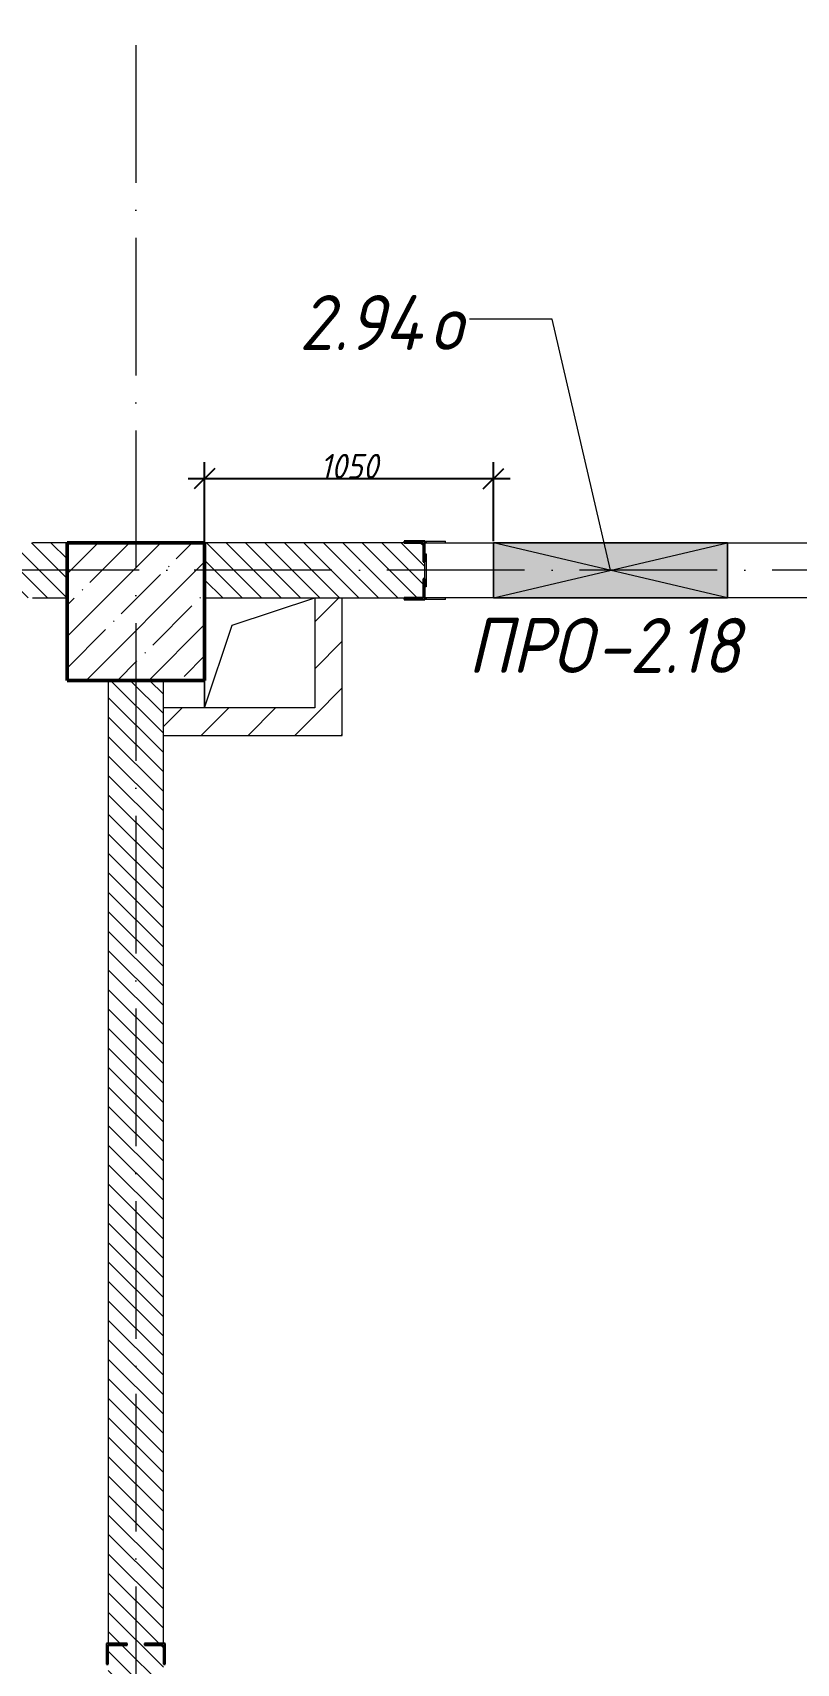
# Model space of a CAD drawing. Header units: millimetres. Extents: x -401725 to 250493, y 305116 to 802890.
# Drawn here: x 1916 to 4691, y 381014 to 386940 of the extents above; entities that cross this region are included whole.
import ezdxf

# ---------------------------------------------------------------- set-up
doc = ezdxf.new("R2010")
doc.units = ezdxf.units.MM
doc.linetypes.add('50_200_ШТРИХ_1Т_ш5_п1_п1_', pattern=[700, 500, -100, 0, -100])
for name, color, linetype, lineweight in [('A-____-____-DIMS', 7, 'Continuous', 9), ('A-DETL-GENF-OTLN', 7, 'Continuous', 9), ('A-FLOR-____-OTLN', 7, 'Continuous', 9), ('A-GENM-____-IDEN', 7, 'Continuous', 9), ('A-GENM-____-MCUT', 7, 'Continuous', 25), ('A-GENM-____-OTLN', 7, 'Continuous', 9), ('A-GENM-____-OTLN-1', 7, 'Continuous', 25), ('A-GLAZ-____-IDEN', 7, 'Continuous', 9), ('A-GLAZ-____-OTLN', 7, 'Continuous', 9), ('A-WALL-____-MCUT', 7, 'Continuous', 13), ('A-WALL-____-PATT-1', 7, 'Continuous', 9), ('A-WALL-FNSH-MCUT-1', 7, 'Continuous', 9), ('I-WALL-____-OTLN', 7, 'Continuous', 9), ('S-COLS-____-MCUT', 7, 'Continuous', 50), ('S-COLS-____-OTLN', 7, 'Continuous', 9), ('S-GRID-____-OTLN-1', 7, '50_200_ШТРИХ_1Т_ш5_п1_п1_', 9)]:
    doc.layers.add(name, color=color, linetype=linetype, lineweight=lineweight)
doc.styles.add('ISOCPEUR_I_11', font='isocpeui.ttf', dxfattribs={"width": 0.9, "height": 200})
doc.styles.add('ISOCPEUR_I_7', font='isocpeui.ttf', dxfattribs={"width": 0.9, "height": 90})
doc.dimstyles.new('ISO-1_8_0_9К_СРЕДНИЙ_Кладочные_2', dxfattribs={"dimscale": 304.8, "dimtxt": 89.638306, "dimasz": 0.246063, "dimexe": 0.19685, "dimexo": 0, "dimgap": 0, "dimtad": 1, "dimdec": 3, "dimrnd": 0.001, "dimdsep": 46, "dimtxsty": 'ISOCPEUR_I_7', "dimblk1": 'OBLIQUE', "dimblk2": 'OBLIQUE', "dimsah": 1, "dimcen": 0.09, "dimdle": 0.19685, "dimazin": 0, "dimtfac": 1, "dimtdec": 4, "dimtix": 1, "dimtmove": 1, "dimatfit": 3, "dimfxl": 1, "dimtvp": 1, "dimtolj": 1, "dimtzin": 0, "dimarcsym": 2})
pattern_1 = [(135, (-15659.08, 321904.697), (-35.35534, -35.35534), [])]
pattern_2 = [(45, (-15659.08, 321904.7), (-84.85281, 84.85281), [])]

# ---------------------------------------------------------------- blocks, each defined once
blk = doc.blocks.new('BSC_Колонна _Прямоугольная - 500х500-V30-АР1_План отверстий 2 этажа в осях 1-64_Ю-ЯЯ')
at = {"layer": 'S-COLS-____-OTLN'}
h = blk.add_hatch(dxfattribs=at)
h.set_pattern_fill('FP_39', color=256, style=0, pattern_type=2)
h.set_pattern_definition([(45, (-17950, -62931.04), (-114.04925, 114.04925), []), (45, (-17835.95, -62931.04), (-114.04925, 114.04925), [201.613, -40.323, 3.353, -36.97])])
h.paths.add_polyline_path([(-250, -250), (250, -250), (250, 250), (-250, 250)], flags=0)
at = {"layer": 'S-COLS-____-MCUT'}
for p, q in [((250, 250), (-250, 250)), ((-250, 250), (-250, -250)), ((250, -250), (250, 250)), ((-250, -250), (250, -250))]:
    blk.add_line(p, q, dxfattribs=at)
blk = doc.blocks.new('154_Стойка_СКБ_Уголок - СМ-2480_200-28346303-АР1_План отверстий 2 этажа в осях 1-64_Ю-ЯЯ')
at = {"layer": 'A-GENM-____-MCUT'}
for p, q in [((125, 156), (125, 81)), ((200, 156), (125, 156)), ((131, 81), (131, 150)), ((131, 150), (200, 150)), ((200, 150), (200, 156)), ((125, 81), (131, 81)), ((131, 19), (125, 19)), ((125, 19), (125, -56)), ((131, -50), (131, 19)), ((125, -56), (200, -56)), ((200, -50), (131, -50)), ((200, -56), (200, -50))]:
    blk.add_line(p, q, dxfattribs=at)
blk = doc.blocks.new('Стойка_Влож_Полоса боковая - Полоса-V150-АР1_План отверстий 2 этажа в осях 1-64_Ю-ЯЯ')
at = {"layer": 'A-GENM-____-OTLN'}
for p, q in [((-5, 60), (0, 60)), ((-5, -60), (-5, 60)), ((0, 31), (0, -31)), ((0, -60), (-5, -60))]:
    blk.add_line(p, q, dxfattribs=at)
blk = doc.blocks.new('Стойка_Влож_Уголок_Опорный - Уголок-28213941-АР1_План отверстий 2 этажа в осях 1-64_Ю-ЯЯ')
at = {"layer": 'A-GENM-____-OTLN'}
for p, q in [((-212, -6), (-212, 0)), ((0, 0), (0, -6)), ((-212, -75), (-212, -6)), ((-212, -6), (-206, -6)), ((-6, -6), (0, -6)), ((0, -6), (0, -75)), ((-212, -75), (-206, -75)), ((-6, -75), (0, -75))]:
    blk.add_line(p, q, dxfattribs=at)
blk = doc.blocks.new('Фахверк_СКБ_Уголок - 200_3550-28267367-АР1_План отверстий 2 этажа в осях 1-64_Ю-ЯЯ')
at = {"layer": 'A-GENM-____-MCUT'}
for p, q in [((200, 156), (125, 156)), ((125, 156), (125, 81)), ((131, 81), (131, 150)), ((131, 150), (200, 150)), ((200, 150), (200, 156)), ((125, 81), (131, 81)), ((131, 19), (125, 19)), ((125, 19), (125, -56)), ((131, -50), (131, 19)), ((125, -56), (200, -56)), ((200, -50), (131, -50)), ((200, -56), (200, -50))]:
    blk.add_line(p, q, dxfattribs=at)
blk = doc.blocks.new('AR_Отверстие прямоугольное _в плите_ - AR_Отверстие прямоугольное _в плите_-30459211-АР1_План отверстий 2 этажа в осях 1-64_Ю-ЯЯ')
at = {"layer": 'A-GENM-____-OTLN'}
for p, q in [((-100, 100), (200, 200)), ((-200, -200), (-100, 100)), ((-200, -100), (-200, -200))]:
    blk.add_line(p, q, dxfattribs=at)
blk = doc.blocks.new('AR_Отверстие прямоугольное _в стене_ - AR_Отверстие прямоугольное _в стене__ОВ-36798040-АР1_План отверстий 2 этажа в осях 1-64_Ю-ЯЯ')
at = {"layer": 'A-GLAZ-____-OTLN'}
blk.add_hatch(color=256, dxfattribs=at).paths.add_polyline_path([(425, -100), (425, 100), (-425, 100), (-425, -100)], flags=0)
at = {"layer": 'A-DETL-GENF-OTLN'}
for p, q in [((-425, -100), (-425, 100)), ((-425, 100), (425, 100)), ((425, 100), (-425, -100)), ((-425, 100), (425, -100)), ((425, 100), (-425, 100)), ((-425, 100), (-425, -100)), ((425, 100), (425, -100)), ((425, -100), (425, 100)), ((425, -100), (-425, -100)), ((-425, -100), (425, -100))]:
    blk.add_line(p, q, dxfattribs=at)
blk = doc.blocks.new('_Oblique')
at = {"color": 0, "linetype": 'ByBlock', "lineweight": -2}
blk.add_line((-0.5, -0.5), (0.5, 0.5), dxfattribs=at)
blk = doc.blocks.new('*D8921')
at = {"layer": 'A-____-____-DIMS', "color": 0, "lineweight": -2, "transparency": 16777216}
for p, q in [((2540.9, 385085.7), (2540.9, 385378.7)), ((3590.9, 385091.7), (3590.9, 385378.7)), ((2480.9, 385318.7), (3650.9, 385318.7))]:
    blk.add_line(p, q, dxfattribs=at)
at = {"layer": 'Defpoints', "color": 0, "transparency": 16777216}
for p in [(3590.9, 385318.7), (2540.9, 385085.7), (3590.9, 385091.7)]:
    blk.add_point(p, dxfattribs=at)
at = {"layer": 'A-____-____-DIMS', "color": 0, "lineweight": -2, "transparency": 16777216, "xscale": 75, "yscale": 75, "zscale": 75, "rotation": 180}
blk.add_blockref('_Oblique', (2540.9, 385318.7), dxfattribs=at)
at = {"layer": 'A-____-____-DIMS', "color": 0, "lineweight": -2, "transparency": 16777216, "xscale": 75, "yscale": 75, "zscale": 75}
blk.add_blockref('_Oblique', (3590.9, 385318.7), dxfattribs=at)
at = {"layer": 'A-____-____-DIMS', "color": 0, "transparency": 16777216, "insert": (3065.9, 385363.7), "char_height": 90, "width": 504.733, "attachment_point": 5, "style": 'ISOCPEUR_I_7'}
blk.add_mtext('\\A1;1050', dxfattribs=at)

msp = doc.modelspace()

# ---------------------------------------------------------------- hatches: boundary and pattern name
at = {"layer": 'A-WALL-____-PATT-1'}
h = msp.add_hatch(dxfattribs=at)
h.set_pattern_fill('FP_6', color=256, style=0, pattern_type=2)
h.set_pattern_definition(pattern_1)
h.paths.add_polyline_path([(1915.9187, 384885.7392), (2040.9187, 384885.7392), (2040.9187, 385085.7392), (1846.9187, 385085.7392), (1846.9187, 385016.7392), (1840.9187, 385016.7392), (1840.9187, 384954.7392), (1846.9187, 384954.7392), (1846.9187, 384885.7392)], flags=0)
h.paths.add_polyline_path([(-1909.0813, 384885.7392), (-1685.0813, 384885.7392), (-1685.0813, 384954.7392), (-1679.0813, 384954.7392), (-1679.0813, 385016.7392), (-1685.0813, 385016.7392), (-1685.0813, 385085.7392), (-2359.0813, 385085.7392), (-2359.0813, 384885.7392), (-2009.0813, 384885.7392)], flags=0)
h.paths.add_polyline_path([(-79.0813, 384885.7392), (684.9187, 384885.7392), (684.9187, 384954.7392), (690.9187, 384954.7392), (690.9187, 385016.7392), (684.9187, 385016.7392), (684.9187, 385085.7392), (-673.0813, 385085.7392), (-673.0813, 385016.7392), (-679.0813, 385016.7392), (-679.0813, 384954.7392), (-673.0813, 384954.7392), (-673.0813, 384885.7392), (-179.0813, 384885.7392)], flags=0)
h = msp.add_hatch(dxfattribs=at)
h.set_pattern_fill('FP_6', color=256, style=0, pattern_type=2)
h.set_pattern_definition(pattern_1)
h.paths.add_polyline_path([(3265.9187, 384885.7392), (3334.9187, 384885.7392), (3334.9187, 384954.7392), (3340.9187, 384954.7392), (3340.9187, 385016.7392), (3334.9187, 385016.7392), (3334.9187, 385085.7392), (2540.9187, 385085.7392), (2540.9187, 384885.7392)], flags=0)
h = msp.add_hatch(dxfattribs=at)
h.set_pattern_fill('FP_4', color=256, style=0, pattern_type=2)
h.set_pattern_definition(pattern_2)
h.paths.add_polyline_path([(3040.9187, 384385.7392), (3040.9187, 384885.7392), (2940.9187, 384885.7392), (2940.9187, 384385.7392)], flags=0)
h = msp.add_hatch(dxfattribs=at)
h.set_pattern_fill('FP_6', color=256, style=0, pattern_type=2)
h.set_pattern_definition(pattern_1)
h.paths.add_polyline_path([(2190.9187, 377585.7392), (2390.9187, 377585.7392), (2390.9187, 381079.7392), (2321.9187, 381079.7392), (2321.9187, 381085.7392), (2390.9187, 381085.7392), (2390.9187, 384585.7392), (2190.9187, 384585.7392), (2190.9187, 381085.7392), (2259.9187, 381085.7392), (2259.9187, 381079.7392), (2190.9187, 381079.7392), (2190.9187, 379129.289)], flags=0)
h = msp.add_hatch(dxfattribs=at)
h.set_pattern_fill('FP_4', color=256, style=0, pattern_type=2)
h.set_pattern_definition(pattern_2)
h.paths.add_polyline_path([(2940.9187, 384385.7392), (2940.9187, 384485.7392), (2390.9187, 384485.7392), (2390.9187, 384385.7392)], flags=0)

# ---------------------------------------------------------------- linework, layer by layer
at = {"layer": 'A-FLOR-____-OTLN'}
msp.add_line((2540.9187, 384485.7392), (2540.9187, 384585.7392), dxfattribs=at)
at = {"layer": 'A-GLAZ-____-IDEN'}
for p, q in [((3803.1862, 385898.4114), (3503.5593, 385898.4114)), ((4015.9187, 384985.7392), (3803.1862, 385898.4114))]:
    msp.add_line(p, q, dxfattribs=at)
at = {"layer": 'A-WALL-____-MCUT'}
for p, q in [((2040.9187, 385085.7392), (1915.9187, 385085.7392)), ((3265.9187, 385085.7392), (2540.9187, 385085.7392)), ((1915.9187, 384885.7392), (2040.9187, 384885.7392)), ((2540.9187, 384885.7392), (3265.9187, 384885.7392)), ((2190.9187, 384585.7392), (2190.9187, 381085.7392)), ((2390.9187, 381085.7392), (2390.9187, 384585.7392))]:
    msp.add_line(p, q, dxfattribs=at)
at = {"layer": 'A-WALL-FNSH-MCUT-1'}
for p, q in [((2940.9187, 384885.7392), (2940.9187, 384485.7392)), ((3040.9187, 384385.7392), (3040.9187, 384885.7392)), ((2940.9187, 384485.7392), (2390.9187, 384485.7392)), ((2390.9187, 384385.7392), (3040.9187, 384385.7392))]:
    msp.add_line(p, q, dxfattribs=at)
at = {"layer": 'I-WALL-____-OTLN'}
for p, q in [((3340.9187, 385085.7392), (3590.9187, 385085.7392)), ((4440.9187, 385085.7392), (5040.9187, 385085.7392)), ((3590.9187, 384885.7392), (3340.9187, 384885.7392)), ((5040.9187, 384885.7392), (4440.9187, 384885.7392))]:
    msp.add_line(p, q, dxfattribs=at)
at = {"layer": 'S-GRID-____-OTLN-1'}
for p, q in [((2290.9187, 412797.5486), (2290.9187, 374796.285)), ((88415.3253, 384985.7392), (-20327.8515, 384985.7392))]:
    msp.add_line(p, q, dxfattribs=at)

# ---------------------------------------------------------------- block references
at = {"layer": 'A-GENM-____-OTLN'}
for name, p, rotation in [('Стойка_Влож_Уголок_Опорный - Уголок-28213941-АР1_План отверстий 2 этажа в осях 1-64_Ю-ЯЯ', (3340.9187, 385091.7392), 89.99999999999955), ('Стойка_Влож_Полоса боковая - Полоса-V150-АР1_План отверстий 2 этажа в осях 1-64_Ю-ЯЯ', (3340.9187, 384985.7392), 180)]:
    msp.add_blockref(name, p, dxfattribs=dict(at, rotation=rotation))
msp.add_blockref('AR_Отверстие прямоугольное _в плите_ - AR_Отверстие прямоугольное _в плите_-30459211-АР1_План отверстий 2 этажа в осях 1-64_Ю-ЯЯ', (2740.9187, 384685.7392), dxfattribs=at)
at = {"layer": 'A-GENM-____-OTLN-1'}
for name, p, rotation in [('154_Стойка_СКБ_Уголок - СМ-2480_200-28346303-АР1_План отверстий 2 этажа в осях 1-64_Ю-ЯЯ', (3465.9187, 385035.7392), 180), ('Фахверк_СКБ_Уголок - 200_3550-28267367-АР1_План отверстий 2 этажа в осях 1-64_Ю-ЯЯ', (2240.9187, 381210.7392), 269.9999999999999)]:
    msp.add_blockref(name, p, dxfattribs=dict(at, rotation=rotation))
at = {"layer": 'A-GLAZ-____-OTLN', "rotation": 180}
msp.add_blockref('AR_Отверстие прямоугольное _в стене_ - AR_Отверстие прямоугольное _в стене__ОВ-36798040-АР1_План отверстий 2 этажа в осях 1-64_Ю-ЯЯ', (4015.9187, 384985.7392), dxfattribs=at)
at = {"layer": 'S-COLS-____-OTLN'}
msp.add_blockref('BSC_Колонна _Прямоугольная - 500х500-V30-АР1_План отверстий 2 этажа в осях 1-64_Ю-ЯЯ', (2290.9187, 384835.7392), dxfattribs=at)

# ---------------------------------------------------------------- texts
at = {"layer": 'A-GENM-____-IDEN', "char_height": 200, "attachment_point": 1, "style": 'ISOCPEUR_I_11'}
for s, insert, width in [('ПРО', (3497.812, 384812.5496), 562.784625), ('-2.18', (3962.1558, 384812.5496), 663.79725)]:
    msp.add_mtext(s, dxfattribs=dict(at, insert=insert, width=width))
at = {"layer": 'A-GLAZ-____-IDEN', "char_height": 200, "attachment_point": 1, "style": 'ISOCPEUR_I_11'}
for s, insert, width in [('2.94', (2884.7088, 385986.026), 577.215), ('\\fISOCPEUR|b0|i1|c204|p34|;\\W.9;о', (3360.9588, 385986.026), 158.734125)]:
    msp.add_mtext(s, dxfattribs=dict(at, insert=insert, width=width))

# ---------------------------------------------------------------- dimensions: what is measured, and where the dimension line sits
at = {"layer": 'A-____-____-DIMS'}
dim = msp.add_linear_dim(base=(3590.9187, 385318.7074), p1=(2540.9187, 385085.7392), p2=(3590.9187, 385091.7392), dimstyle='ISO-1_8_0_9К_СРЕДНИЙ_Кладочные_2', override={"dimpost": '<>', "dimfxl": 1050.017143}, dxfattribs=at)
dim.commit()
dim.dimension.update_dxf_attribs({"geometry": '*D8921', "text_midpoint": (3065.9187, 385363.7074)})

doc.saveas('drawing.dxf')
